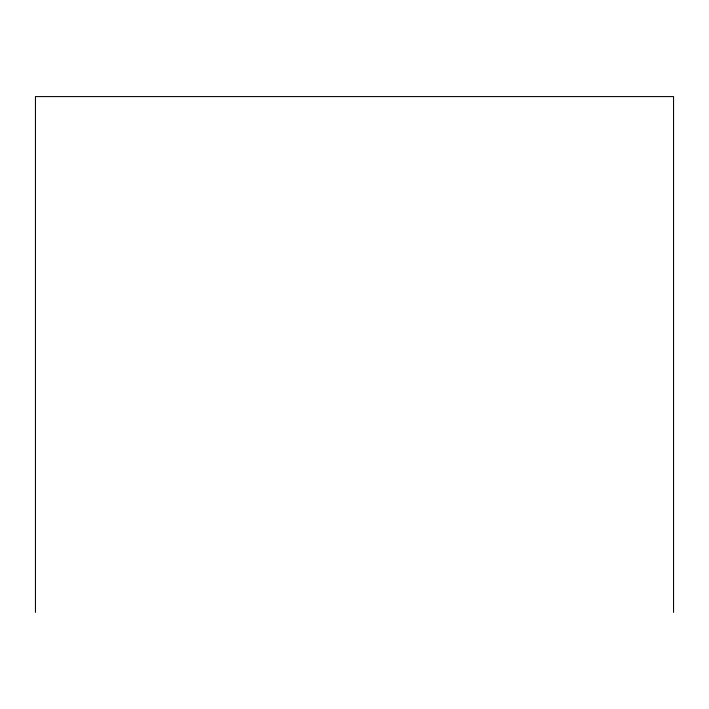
<?xml version="1.0" encoding="UTF-8"?>
<svg xmlns="http://www.w3.org/2000/svg" width="709" height="709" viewBox="0 0 709 709"><rect width="100%" height="100%" fill="white"/><g stroke="black" fill="none" stroke-linecap="round" stroke-linejoin="round"><path stroke-width="1.06" d="M673.55 612.416L673.55 96.584L35.45 96.584L35.45 612.416"/></g></svg>
